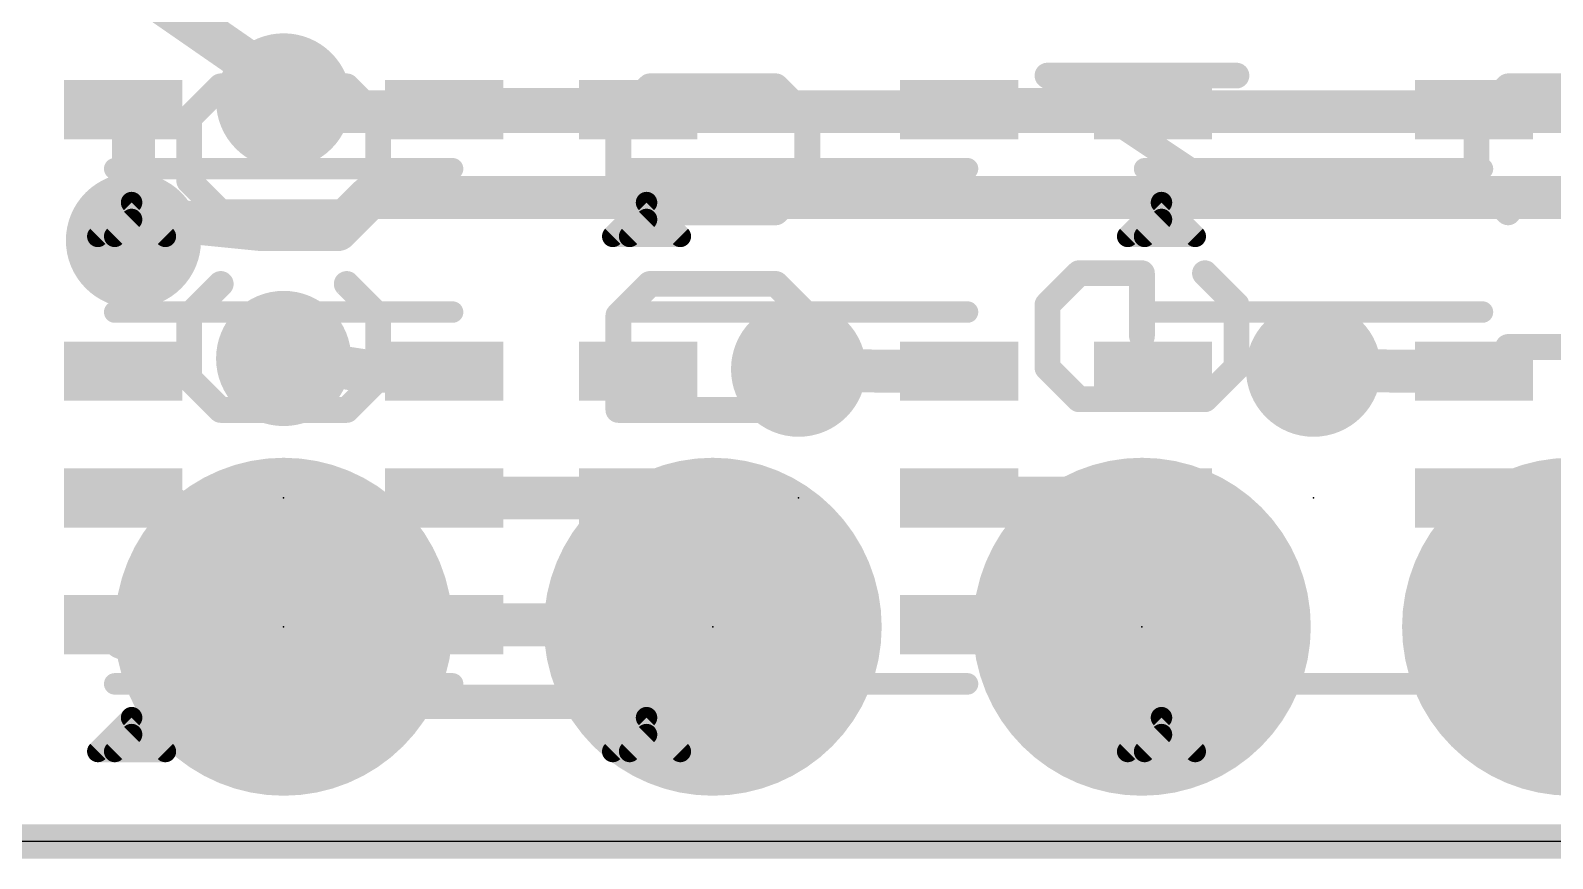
# Model space of a CAD drawing. Extents: x -5.1 to 30.5, y -0.1 to 25.5.
# Drawn here: x 0.53 to 9.54, y -0.1 to 4.8 of the extents above; entities that cross this region are included whole.
import ezdxf

# ---------------------------------------------------------------- set-up
doc = ezdxf.new("R2010")
doc.units = 0
for name, color, linetype in [('1', 12, 'CONTINUOUS'), ('16', 132, 'CONTINUOUS'), ('18', 110, 'CONTINUOUS'), ('20', 53, 'CONTINUOUS'), ('21', 40, 'CONTINUOUS'), ('22', 6, 'CONTINUOUS'), ('23', 53, 'CONTINUOUS'), ('24', 53, 'CONTINUOUS')]:
    doc.layers.add(name, color=color, linetype=linetype)

# ---------------------------------------------------------------- blocks, each defined once
blk = doc.blocks.new('PIE')
at = {"const_width": 0.5}
blk.add_lwpolyline([(0, -0.25, 1), (0, 0.25, 1), (0, -0.25)], format="xyb", dxfattribs=at)
blk = doc.blocks.new('RECT')
blk.add_solid([(-0.5, -0.5), (0.5, -0.5), (-0.5, 0.5), (0.5, 0.5)])
blk = doc.blocks.new('ROUNDV')
at = {"const_width": 0.5}
blk.add_lwpolyline([(0, -0.25, 1), (0, 0.25, 1), (0, -0.25)], format="xyb", dxfattribs=at)

msp = doc.modelspace()

# ---------------------------------------------------------------- linework, layer by layer
at = {"layer": '1'}
for points, const_width in [([(1.143, 5.08), (1.9685, 4.5085)], 0.254), ([(1.9685, 4.5085), (2.032, 4.3815)], 0.254), ([(1.082, 4.33), (1.143, 4.269)], 0.254), ([(4.13, 4.33), (2.982, 4.33)], 0.254), ([(6.03, 4.33), (7.178, 4.33)], 0.254), ([(9.078, 4.33), (10.226, 4.33)], 0.254), ([(1.143, 4.269), (1.143, 3.556)], 0.254), ([(2.032, 2.8575), (2.528, 2.782)], 0.254), ([(1.258, 2.782), (1.082, 2.782)], 0.254), ([(2.528, 2.782), (2.982, 2.782)], 0.254), ([(5.08, 2.794), (5.576, 2.782)], 0.254), ([(5.576, 2.782), (6.03, 2.782)], 0.254), ([(8.128, 2.794), (8.624, 2.782)], 0.254), ([(8.624, 2.782), (9.078, 2.782)], 0.254), ([(1.082, 2.032), (1.27, 2.032)], 0.254), ([(1.27, 2.032), (1.778, 1.7145)], 0.254), ([(4.13, 2.032), (2.982, 2.032)], 0.254), ([(6.03, 2.032), (7.178, 2.032)], 0.254), ([(9.078, 2.032), (10.226, 2.032)], 0.254), ([(1.778, 1.7145), (2.032, 1.7145)], 0.254), ([(1.082, 1.282), (1.082, 1.204)], 0.254), ([(2.982, 1.282), (4.13, 1.282)], 0.254), ([(6.03, 1.282), (7.178, 1.282)], 0.254), ([(9.078, 1.282), (10.226, 1.282)], 0.254), ([(1.082, 1.204), (1.7145, 0.8255)], 0.2032), ([(4.7625, 0.8255), (5.08, 1.143)], 0.2032), ([(1.7145, 0.8255), (4.7625, 0.8255)], 0.2032), ([(0, 0), (25.4, 0)], 0.2032)]:
    msp.add_lwpolyline(points, dxfattribs=dict(at, const_width=const_width))
for points, const_width in [([(2.0253, 4.5369, 1), (1.9117, 4.4801)], 0.127), ([(1.9324, 4.4563, 1), (2.0046, 4.5607)], 0.127), ([(1.1269, 4.3749, 1), (1.0371, 4.2851)], 0.127), ([(1.9752, 4.3531, 1), (2.0888, 4.4099)], 0.127), ([(2.982, 4.3935, 1), (2.982, 4.2665)], 0.127), ([(4.13, 4.2665, 1), (4.13, 4.3935)], 0.127), ([(6.03, 4.3935, 1), (6.03, 4.2665)], 0.127), ([(7.178, 4.2665, 1), (7.178, 4.3935)], 0.127), ([(9.078, 4.3935, 1), (9.078, 4.2665)], 0.127), ([(1.2065, 4.269, 1), (1.0795, 4.269)], 0.127), ([(1.0981, 4.2241, 1), (1.1879, 4.3139)], 0.127), ([(1.0795, 3.556, 1), (1.2065, 3.556)], 0.127), ([(2.0416, 2.9203, 1), (2.0224, 2.7947)], 0.127), ([(1.082, 2.8455, 1), (1.082, 2.7185)], 0.127), ([(1.258, 2.7185, 1), (1.258, 2.8455)], 0.127), ([(2.528, 2.8455, 1), (2.528, 2.7185)], 0.127), ([(2.5184, 2.7192, 1), (2.5376, 2.8448)], 0.127), ([(2.982, 2.7185, 1), (2.982, 2.8455)], 0.127), ([(5.0815, 2.8575, 1), (5.0785, 2.7305)], 0.127), ([(5.576, 2.8455, 1), (5.576, 2.7185)], 0.127), ([(5.5745, 2.7185, 1), (5.5775, 2.8455)], 0.127), ([(6.03, 2.7185, 1), (6.03, 2.8455)], 0.127), ([(8.1295, 2.8575, 1), (8.1265, 2.7305)], 0.127), ([(8.624, 2.8455, 1), (8.624, 2.7185)], 0.127), ([(8.6225, 2.7185, 1), (8.6255, 2.8455)], 0.127), ([(9.078, 2.7185, 1), (9.078, 2.8455)], 0.127), ([(1.082, 2.0955, 1), (1.082, 1.9685)], 0.127), ([(1.3037, 2.0858, 1), (1.2363, 1.9782)], 0.127), ([(1.27, 1.9685, 1), (1.27, 2.0955)], 0.127), ([(2.982, 2.0955, 1), (2.982, 1.9685)], 0.127), ([(4.13, 1.9685, 1), (4.13, 2.0955)], 0.127), ([(6.03, 2.0955, 1), (6.03, 1.9685)], 0.127), ([(7.178, 1.9685, 1), (7.178, 2.0955)], 0.127), ([(9.078, 2.0955, 1), (9.078, 1.9685)], 0.127), ([(1.778, 1.778, 1), (1.778, 1.651)], 0.127), ([(1.7443, 1.6607, 1), (1.8117, 1.7683)], 0.127), ([(2.032, 1.651, 1), (2.032, 1.778)], 0.127), ([(1.1455, 1.282, 1), (1.0185, 1.282)], 0.127), ([(2.982, 1.3455, 1), (2.982, 1.2185)], 0.127), ([(4.13, 1.2185, 1), (4.13, 1.3455)], 0.127), ([(6.03, 1.3455, 1), (6.03, 1.2185)], 0.127), ([(7.178, 1.2185, 1), (7.178, 1.3455)], 0.127), ([(9.078, 1.3455, 1), (9.078, 1.2185)], 0.127), ([(1.0185, 1.204, 1), (1.1455, 1.204)], 0.127), ([(1.1081, 1.2476, 1), (1.0559, 1.1604)], 0.1016), ([(5.1159, 1.1071, 1), (5.0441, 1.1789)], 0.1016), ([(1.7145, 0.8763, 1), (1.7145, 0.7747)], 0.1016), ([(1.6884, 0.7819, 1), (1.7406, 0.8691)], 0.1016), ([(4.7266, 0.8614, 1), (4.7984, 0.7896)], 0.1016), ([(4.7625, 0.7747, 1), (4.7625, 0.8763)], 0.1016)]:
    msp.add_lwpolyline(points, format="xyb", dxfattribs=dict(at, const_width=const_width))
at = {"layer": '16'}
for points, const_width in [([(2.032, 4.3815), (2.286, 4.318)], 0.254), ([(2.286, 4.318), (22.225, 4.318)], 0.254), ([(2.3495, 3.6195), (2.54, 3.81)], 0.254), ([(2.54, 3.81), (21.971, 3.81)], 0.254), ([(1.143, 3.556), (1.27, 3.683)], 0.254), ([(1.27, 3.683), (1.905, 3.6195)], 0.254), ([(1.905, 3.6195), (2.3495, 3.6195)], 0.254), ([(2.032, 1.7145), (1.7145, 1.5875)], 0.254), ([(1.7145, 1.5875), (2.032, 1.27)], 0.254), ([(5.08, 1.143), (4.2545, 1.27)], 0.254), ([(4.2545, 1.27), (4.572, 1.27)], 0.254), ([(9.652, 1.27), (10.16, 0.762)], 0.254), ([(25.4, 0), (0, 0)], 0.2032)]:
    msp.add_lwpolyline(points, dxfattribs=dict(at, const_width=const_width))
at = {"layer": '16', "const_width": 0.127}
for points in [[(2.0474, 4.4431, 1), (2.0166, 4.3199)], [(2.286, 4.3815, 1), (2.286, 4.2545)], [(2.2706, 4.2564, 1), (2.3014, 4.3796)], [(2.54, 3.8735, 1), (2.54, 3.7465)], [(2.5849, 3.7651, 1), (2.4951, 3.8549)], [(1.2763, 3.7462, 1), (1.2637, 3.6198)], [(1.3149, 3.6381, 1), (1.2251, 3.7279)], [(1.905, 3.683, 1), (1.905, 3.556)], [(1.8987, 3.5563, 1), (1.9113, 3.6827)], [(2.3046, 3.6644, 1), (2.3944, 3.5746)], [(2.3495, 3.556, 1), (2.3495, 3.683)], [(1.0981, 3.6009, 1), (1.1879, 3.5111)], [(2.0556, 1.6555, 1), (2.0084, 1.7735)], [(1.7594, 1.6324, 1), (1.6696, 1.5426)], [(1.6909, 1.6465, 1), (1.7381, 1.5285)], [(1.9871, 1.2251, 1), (2.0769, 1.3149)], [(4.2642, 1.3328, 1), (4.2448, 1.2072)], [(4.2545, 1.3335, 1), (4.2545, 1.2065)], [(4.572, 1.2065, 1), (4.572, 1.3335)], [(9.6969, 1.3149, 1), (9.6071, 1.2251)], [(5.0703, 1.0802, 1), (5.0897, 1.2058)]]:
    msp.add_lwpolyline(points, format="xyb", dxfattribs=at)
at = {"layer": '20'}
msp.add_line((29.972, 0), (-4.572, 0), dxfattribs=at)
at = {"layer": '21', "const_width": 0.127}
for points in [[(3.032, 3.98), (1.032, 3.98)], [(6.08, 3.98), (4.08, 3.98)], [(9.128, 3.98), (7.128, 3.98)], [(1.132, 3.78), (0.932, 3.58)], [(1.332, 3.58), (1.132, 3.78)], [(4.18, 3.78), (3.98, 3.58)], [(4.38, 3.58), (4.18, 3.78)], [(7.228, 3.78), (7.028, 3.58)], [(7.428, 3.58), (7.228, 3.78)], [(1.032, 3.58), (1.132, 3.68)], [(4.08, 3.58), (4.18, 3.68)], [(7.128, 3.58), (7.228, 3.68)], [(0.932, 3.58), (1.232, 3.58)], [(0.932, 3.58), (1.032, 3.58)], [(1.232, 3.58), (1.332, 3.58)], [(3.98, 3.58), (4.28, 3.58)], [(3.98, 3.58), (4.08, 3.58)], [(4.28, 3.58), (4.38, 3.58)], [(7.028, 3.58), (7.328, 3.58)], [(7.028, 3.58), (7.128, 3.58)], [(7.328, 3.58), (7.428, 3.58)], [(3.032, 3.132), (1.032, 3.132)], [(6.08, 3.132), (4.08, 3.132)], [(9.128, 3.132), (7.128, 3.132)], [(3.032, 0.932), (1.032, 0.932)], [(6.08, 0.932), (4.08, 0.932)], [(9.128, 0.932), (7.128, 0.932)], [(1.132, 0.732), (0.932, 0.532)], [(1.332, 0.532), (1.132, 0.732)], [(4.18, 0.732), (3.98, 0.532)], [(4.38, 0.532), (4.18, 0.732)], [(7.228, 0.732), (7.028, 0.532)], [(7.428, 0.532), (7.228, 0.732)], [(1.032, 0.532), (1.132, 0.632)], [(4.08, 0.532), (4.18, 0.632)], [(7.128, 0.532), (7.228, 0.632)], [(0.932, 0.532), (1.232, 0.532)], [(0.932, 0.532), (1.032, 0.532)], [(1.232, 0.532), (1.332, 0.532)], [(3.98, 0.532), (4.28, 0.532)], [(3.98, 0.532), (4.08, 0.532)], [(4.28, 0.532), (4.38, 0.532)], [(7.028, 0.532), (7.328, 0.532)], [(7.028, 0.532), (7.128, 0.532)], [(7.328, 0.532), (7.428, 0.532)]]:
    msp.add_lwpolyline(points, dxfattribs=at)
at = {"layer": '21', "const_width": 0.0635}
for points in [[(1.032, 4.0118, 1), (1.032, 3.9482)], [(3.032, 3.9482, 1), (3.032, 4.0118)], [(4.08, 4.0118, 1), (4.08, 3.9482)], [(6.08, 3.9482, 1), (6.08, 4.0118)], [(7.128, 4.0118, 1), (7.128, 3.9482)], [(9.128, 3.9482, 1), (9.128, 4.0118)], [(1.1545, 3.8025, 1), (1.1095, 3.7575)], [(1.1545, 3.7575, 1), (1.1095, 3.8025)], [(4.2025, 3.8025, 1), (4.1575, 3.7575)], [(4.2025, 3.7575, 1), (4.1575, 3.8025)], [(7.2505, 3.8025, 1), (7.2055, 3.7575)], [(7.2505, 3.7575, 1), (7.2055, 3.8025)], [(1.1545, 3.6575, 1), (1.1095, 3.7025)], [(4.2025, 3.6575, 1), (4.1575, 3.7025)], [(7.2505, 3.6575, 1), (7.2055, 3.7025)], [(0.932, 3.6118, 1), (0.932, 3.5482)], [(0.932, 3.6118, 1), (0.932, 3.5482)], [(0.9095, 3.6025, 1), (0.9545, 3.5575)], [(1.0095, 3.6025, 1), (1.0545, 3.5575)], [(1.032, 3.5482, 1), (1.032, 3.6118)], [(1.232, 3.6118, 1), (1.232, 3.5482)], [(1.232, 3.5482, 1), (1.232, 3.6118)], [(1.3095, 3.5575, 1), (1.3545, 3.6025)], [(1.332, 3.5482, 1), (1.332, 3.6118)], [(3.98, 3.6118, 1), (3.98, 3.5482)], [(3.98, 3.6118, 1), (3.98, 3.5482)], [(3.9575, 3.6025, 1), (4.0025, 3.5575)], [(4.0575, 3.6025, 1), (4.1025, 3.5575)], [(4.08, 3.5482, 1), (4.08, 3.6118)], [(4.28, 3.6118, 1), (4.28, 3.5482)], [(4.28, 3.5482, 1), (4.28, 3.6118)], [(4.3575, 3.5575, 1), (4.4025, 3.6025)], [(4.38, 3.5482, 1), (4.38, 3.6118)], [(7.0055, 3.6025, 1), (7.0505, 3.5575)], [(7.028, 3.6118, 1), (7.028, 3.5482)], [(7.028, 3.6118, 1), (7.028, 3.5482)], [(7.1055, 3.6025, 1), (7.1505, 3.5575)], [(7.128, 3.5482, 1), (7.128, 3.6118)], [(7.328, 3.6118, 1), (7.328, 3.5482)], [(7.328, 3.5482, 1), (7.328, 3.6118)], [(7.4055, 3.5575, 1), (7.4505, 3.6025)], [(7.428, 3.5482, 1), (7.428, 3.6118)], [(1.032, 3.1638, 1), (1.032, 3.1002)], [(3.032, 3.1002, 1), (3.032, 3.1638)], [(4.08, 3.1638, 1), (4.08, 3.1002)], [(6.08, 3.1002, 1), (6.08, 3.1638)], [(7.128, 3.1638, 1), (7.128, 3.1002)], [(9.128, 3.1002, 1), (9.128, 3.1638)], [(1.032, 0.9638, 1), (1.032, 0.9002)], [(3.032, 0.9002, 1), (3.032, 0.9638)], [(4.08, 0.9638, 1), (4.08, 0.9002)], [(6.08, 0.9002, 1), (6.08, 0.9638)], [(7.128, 0.9638, 1), (7.128, 0.9002)], [(9.128, 0.9002, 1), (9.128, 0.9638)], [(1.1545, 0.7545, 1), (1.1095, 0.7095)], [(1.1545, 0.7095, 1), (1.1095, 0.7545)], [(4.2025, 0.7545, 1), (4.1575, 0.7095)], [(4.2025, 0.7095, 1), (4.1575, 0.7545)], [(7.2505, 0.7545, 1), (7.2055, 0.7095)], [(7.2505, 0.7095, 1), (7.2055, 0.7545)], [(1.1545, 0.6095, 1), (1.1095, 0.6545)], [(4.2025, 0.6095, 1), (4.1575, 0.6545)], [(7.2505, 0.6095, 1), (7.2055, 0.6545)], [(0.9095, 0.5545, 1), (0.9545, 0.5095)], [(0.932, 0.5637, 1), (0.932, 0.5003)], [(0.932, 0.5637, 1), (0.932, 0.5003)], [(1.0095, 0.5545, 1), (1.0545, 0.5095)], [(1.032, 0.5003, 1), (1.032, 0.5637)], [(1.232, 0.5637, 1), (1.232, 0.5003)], [(1.232, 0.5003, 1), (1.232, 0.5637)], [(1.3095, 0.5095, 1), (1.3545, 0.5545)], [(1.332, 0.5003, 1), (1.332, 0.5637)], [(3.9575, 0.5545, 1), (4.0025, 0.5095)], [(3.98, 0.5637, 1), (3.98, 0.5003)], [(3.98, 0.5637, 1), (3.98, 0.5003)], [(4.0575, 0.5545, 1), (4.1025, 0.5095)], [(4.08, 0.5003, 1), (4.08, 0.5637)], [(4.28, 0.5637, 1), (4.28, 0.5003)], [(4.28, 0.5003, 1), (4.28, 0.5637)], [(4.3575, 0.5095, 1), (4.4025, 0.5545)], [(4.38, 0.5003, 1), (4.38, 0.5637)], [(7.0055, 0.5545, 1), (7.0505, 0.5095)], [(7.028, 0.5637, 1), (7.028, 0.5003)], [(7.028, 0.5637, 1), (7.028, 0.5003)], [(7.1055, 0.5545, 1), (7.1505, 0.5095)], [(7.128, 0.5003, 1), (7.128, 0.5637)], [(7.328, 0.5637, 1), (7.328, 0.5003)], [(7.328, 0.5003, 1), (7.328, 0.5637)], [(7.4055, 0.5095, 1), (7.4505, 0.5545)], [(7.428, 0.5003, 1), (7.428, 0.5637)]]:
    msp.add_lwpolyline(points, format="xyb", dxfattribs=at)
at = {"layer": '22', "const_width": 0.1524}
for points in [[(7.6718, 3.7856), (6.5532, 4.5313)], [(6.5532, 4.5313), (7.6718, 4.5313)], [(1.4732, 4.2814), (1.6596, 4.4678)], [(1.6596, 4.4678), (2.4053, 4.4678)], [(2.4053, 4.4678), (2.5918, 4.2814)], [(4.0132, 4.2814), (4.1996, 4.4678)], [(4.1996, 4.4678), (4.9453, 4.4678)], [(4.9453, 4.4678), (5.1318, 4.2814)], [(9.2796, 4.4678), (9.0932, 4.2814)], [(9.6525, 4.4678), (9.2796, 4.4678)], [(1.4732, 3.9085), (1.4732, 4.2814)], [(2.5918, 4.2814), (2.5918, 3.9085)], [(4.0132, 3.9085), (4.0132, 4.2814)], [(5.1318, 4.2814), (5.1318, 3.9085)], [(9.0932, 4.2814), (9.0932, 3.9085)], [(1.6596, 3.7221), (1.4732, 3.9085)], [(2.5918, 3.9085), (2.4053, 3.7221)], [(4.1996, 3.7221), (4.0132, 3.9085)], [(5.1318, 3.9085), (4.9453, 3.7221)], [(9.0932, 3.9085), (9.2796, 3.7221)], [(2.4053, 3.7221), (1.6596, 3.7221)], [(4.9453, 3.7221), (4.1996, 3.7221)], [(6.5532, 3.7856), (7.6718, 3.7856)], [(6.5532, 3.1755), (6.7396, 3.3619)], [(6.7396, 3.3619), (7.1125, 3.3619)], [(7.1125, 3.3619), (7.1125, 2.9891)], [(7.4853, 3.3619), (7.6718, 3.1755)], [(1.4732, 3.112), (1.6596, 3.2984)], [(2.4053, 3.2984), (2.5918, 3.112)], [(4.0132, 3.112), (4.1996, 3.2984)], [(4.1996, 3.2984), (4.9453, 3.2984)], [(4.9453, 3.2984), (5.1318, 3.112)], [(6.5532, 2.8026), (6.5532, 3.1755)], [(7.6718, 3.1755), (7.6718, 2.8026)], [(1.4732, 2.7391), (1.4732, 3.112)], [(2.5918, 3.112), (2.5918, 2.7391)], [(4.0132, 2.5527), (4.0132, 3.112)], [(5.1318, 3.112), (5.1318, 2.5527)], [(10.0253, 2.9256), (9.2796, 2.9256)], [(1.6596, 2.5527), (1.4732, 2.7391)], [(2.5918, 2.7391), (2.4053, 2.5527)], [(6.7396, 2.6162), (6.5532, 2.8026)], [(7.6718, 2.8026), (7.4853, 2.6162)], [(2.4053, 2.5527), (1.6596, 2.5527)], [(5.1318, 2.5527), (4.0132, 2.5527)], [(7.4853, 2.6162), (6.7396, 2.6162)]]:
    msp.add_lwpolyline(points, dxfattribs=at)
at = {"layer": '22', "const_width": 0.0762}
for points in [[(6.5743, 4.563, 1), (6.5321, 4.4996)], [(6.5532, 4.5694, 1), (6.5532, 4.4932)], [(7.6718, 4.4932, 1), (7.6718, 4.5694)], [(1.6596, 4.5059, 1), (1.6596, 4.4297)], [(1.6866, 4.4409, 1), (1.6327, 4.4947)], [(2.4323, 4.4947, 1), (2.3784, 4.4409)], [(2.4053, 4.4297, 1), (2.4053, 4.5059)], [(4.1996, 4.5059, 1), (4.1996, 4.4297)], [(4.2266, 4.4409, 1), (4.1727, 4.4947)], [(4.9723, 4.4947, 1), (4.9184, 4.4409)], [(4.9453, 4.4297, 1), (4.9453, 4.5059)], [(9.2796, 4.5059, 1), (9.2796, 4.4297)], [(9.3066, 4.4409, 1), (9.2527, 4.4947)], [(1.5113, 4.2814, 1), (1.4351, 4.2814)], [(1.4463, 4.3083, 1), (1.5001, 4.2544)], [(2.6299, 4.2814, 1), (2.5537, 4.2814)], [(2.5648, 4.2544, 1), (2.6187, 4.3083)], [(4.0513, 4.2814, 1), (3.9751, 4.2814)], [(3.9863, 4.3083, 1), (4.0401, 4.2544)], [(5.1699, 4.2814, 1), (5.0937, 4.2814)], [(5.1048, 4.2544, 1), (5.1587, 4.3083)], [(9.1313, 4.2814, 1), (9.0551, 4.2814)], [(9.0663, 4.3083, 1), (9.1201, 4.2544)], [(1.5001, 3.9355, 1), (1.4463, 3.8816)], [(2.6187, 3.8816, 1), (2.5648, 3.9355)], [(4.0401, 3.9355, 1), (3.9863, 3.8816)], [(5.1587, 3.8816, 1), (5.1048, 3.9355)], [(9.1201, 3.9355, 1), (9.0663, 3.8816)], [(1.4351, 3.9085, 1), (1.5113, 3.9085)], [(2.5537, 3.9085, 1), (2.6299, 3.9085)], [(3.9751, 3.9085, 1), (4.0513, 3.9085)], [(5.0937, 3.9085, 1), (5.1699, 3.9085)], [(9.0551, 3.9085, 1), (9.1313, 3.9085)], [(1.6596, 3.7602, 1), (1.6596, 3.684)], [(1.6327, 3.6952, 1), (1.6866, 3.749)], [(2.3784, 3.749, 1), (2.4323, 3.6952)], [(2.4053, 3.684, 1), (2.4053, 3.7602)], [(4.1996, 3.7602, 1), (4.1996, 3.684)], [(4.1727, 3.6952, 1), (4.2266, 3.749)], [(4.9184, 3.749, 1), (4.9723, 3.6952)], [(4.9453, 3.684, 1), (4.9453, 3.7602)], [(6.5532, 3.8237, 1), (6.5532, 3.7475)], [(7.6506, 3.7539, 1), (7.6929, 3.8173)], [(7.6718, 3.7475, 1), (7.6718, 3.8237)], [(9.2527, 3.6952, 1), (9.3066, 3.749)], [(6.7396, 3.4, 1), (6.7396, 3.3238)], [(6.7666, 3.335, 1), (6.7127, 3.3888)], [(7.1506, 3.3619, 1), (7.0744, 3.3619)], [(7.1125, 3.3238, 1), (7.1125, 3.4)], [(7.5123, 3.3888, 1), (7.4584, 3.335)], [(1.6866, 3.2715, 1), (1.6327, 3.3253)], [(2.4323, 3.3253, 1), (2.3784, 3.2715)], [(4.1996, 3.3365, 1), (4.1996, 3.2603)], [(4.2266, 3.2715, 1), (4.1727, 3.3253)], [(4.9723, 3.3253, 1), (4.9184, 3.2715)], [(4.9453, 3.2603, 1), (4.9453, 3.3365)], [(6.5913, 3.1755, 1), (6.5151, 3.1755)], [(7.7099, 3.1755, 1), (7.6337, 3.1755)], [(1.5113, 3.112, 1), (1.4351, 3.112)], [(1.4463, 3.1389, 1), (1.5001, 3.085)], [(2.6299, 3.112, 1), (2.5537, 3.112)], [(2.5648, 3.085, 1), (2.6187, 3.1389)], [(4.0513, 3.112, 1), (3.9751, 3.112)], [(3.9863, 3.1389, 1), (4.0401, 3.085)], [(5.1699, 3.112, 1), (5.0937, 3.112)], [(5.1048, 3.085, 1), (5.1587, 3.1389)], [(6.5263, 3.2024, 1), (6.5801, 3.1485)], [(7.6448, 3.1485, 1), (7.6987, 3.2024)], [(7.0744, 2.9891, 1), (7.1506, 2.9891)], [(9.2796, 2.9637, 1), (9.2796, 2.8875)], [(1.5001, 2.7661, 1), (1.4463, 2.7122)], [(2.6187, 2.7122, 1), (2.5648, 2.7661)], [(6.5801, 2.8296, 1), (6.5263, 2.7757)], [(6.5151, 2.8026, 1), (6.5913, 2.8026)], [(7.6337, 2.8026, 1), (7.7099, 2.8026)], [(7.6987, 2.7757, 1), (7.6448, 2.8296)], [(1.4351, 2.7391, 1), (1.5113, 2.7391)], [(2.5537, 2.7391, 1), (2.6299, 2.7391)], [(1.6596, 2.5908, 1), (1.6596, 2.5146)], [(1.6327, 2.5258, 1), (1.6866, 2.5796)], [(2.3784, 2.5796, 1), (2.4323, 2.5258)], [(2.4053, 2.5146, 1), (2.4053, 2.5908)], [(4.0132, 2.5908, 1), (4.0132, 2.5146)], [(5.1318, 2.5146, 1), (5.1318, 2.5908)], [(6.7396, 2.6543, 1), (6.7396, 2.5781)], [(6.7127, 2.5893, 1), (6.7666, 2.6431)], [(7.4584, 2.6431, 1), (7.5123, 2.5893)], [(7.4853, 2.5781, 1), (7.4853, 2.6543)], [(3.9751, 2.5527, 1), (4.0513, 2.5527)], [(5.0937, 2.5527, 1), (5.1699, 2.5527)]]:
    msp.add_lwpolyline(points, format="xyb", dxfattribs=at)
at = {"layer": '23'}
for p in [(2.032, 2.032), (5.08, 2.032), (8.128, 2.032)]:
    msp.add_point(p, dxfattribs=at)
at = {"layer": '24'}
for p in [(2.032, 1.27), (4.572, 1.27), (7.112, 1.27)]:
    msp.add_point(p, dxfattribs=at)

# ---------------------------------------------------------------- block references
at = {"layer": '1', "xscale": 0.7, "yscale": 0.35, "rotation": 180}
for p in [(1.082, 4.33), (2.982, 4.33), (4.13, 4.33), (6.03, 4.33), (7.178, 4.33), (9.078, 4.33), (1.082, 2.782), (2.982, 2.782), (4.13, 2.782), (6.03, 2.782), (7.178, 2.782), (9.078, 2.782), (1.082, 2.032), (2.982, 2.032), (4.13, 2.032), (6.03, 2.032), (7.178, 2.032), (9.078, 2.032), (1.082, 1.282), (2.982, 1.282), (4.13, 1.282), (6.03, 1.282), (7.178, 1.282), (9.078, 1.282)]:
    msp.add_blockref('RECT', p, dxfattribs=at)
at = {"layer": '16', "xscale": 2, "yscale": 2}
for p in [(2.032, 1.27), (4.572, 1.27), (7.112, 1.27), (9.652, 1.27)]:
    msp.add_blockref('PIE', p, dxfattribs=at)
at = {"layer": '18', "xscale": 0.8001, "yscale": 0.8001}
for p in [(2.032, 4.3815), (2.032, 4.3815), (1.143, 3.556), (1.143, 3.556), (2.032, 2.8575), (2.032, 2.8575), (5.08, 2.794), (5.08, 2.794), (8.128, 2.794), (8.128, 2.794), (2.032, 1.7145), (2.032, 1.7145), (5.08, 1.143), (5.08, 1.143)]:
    msp.add_blockref('ROUNDV', p, dxfattribs=at)

doc.saveas('drawing.dxf')
